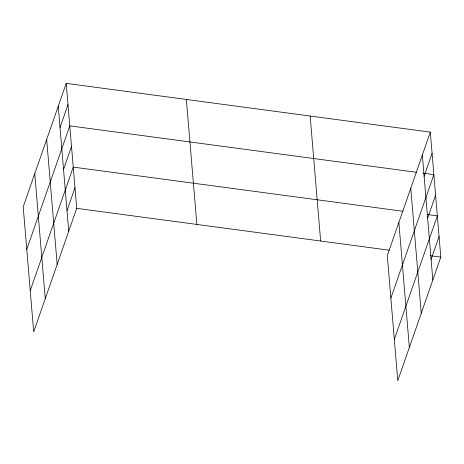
<?xml version="1.0" encoding="UTF-8"?>
<svg xmlns="http://www.w3.org/2000/svg" width="464" height="464" viewBox="0 0 464 464"><rect width="100%" height="100%" fill="white"/><g stroke="black" fill="none" stroke-linecap="round" stroke-linejoin="round"><path stroke-width="0.7" d="M66.213 83.363L23.2 206.886L33.692 331.87L76.705 208.348L66.213 83.363L430.308 132.13L440.8 257.114L397.787 380.637L387.295 255.652L430.308 132.13M60.024 127.519L67.999 104.615M26.767 249.383L69.78 125.86L416.713 172.324M63.539 169.389L71.514 146.479M30.23 290.626L73.242 167.104L403.007 211.271M67.002 210.633L74.977 187.723M424.113 176.285L432.094 153.381M390.862 298.149L433.875 174.626L423.145 173.188M427.628 218.155L435.609 195.245M394.325 339.393L437.337 215.87L427.327 214.525M431.091 259.393L439.072 236.489M76.705 208.348L389.308 250.212M430.07 255.676L440.8 257.114M422.333 155.04L432.825 280.018M410.768 188.239L421.26 313.223M398.854 222.453L409.347 347.432M310.155 116.041L320.647 241.019M186.366 99.458L196.858 224.437M58.238 106.273L68.73 231.252M46.678 139.473L57.171 264.457M34.765 173.687L45.257 298.665"/></g></svg>
